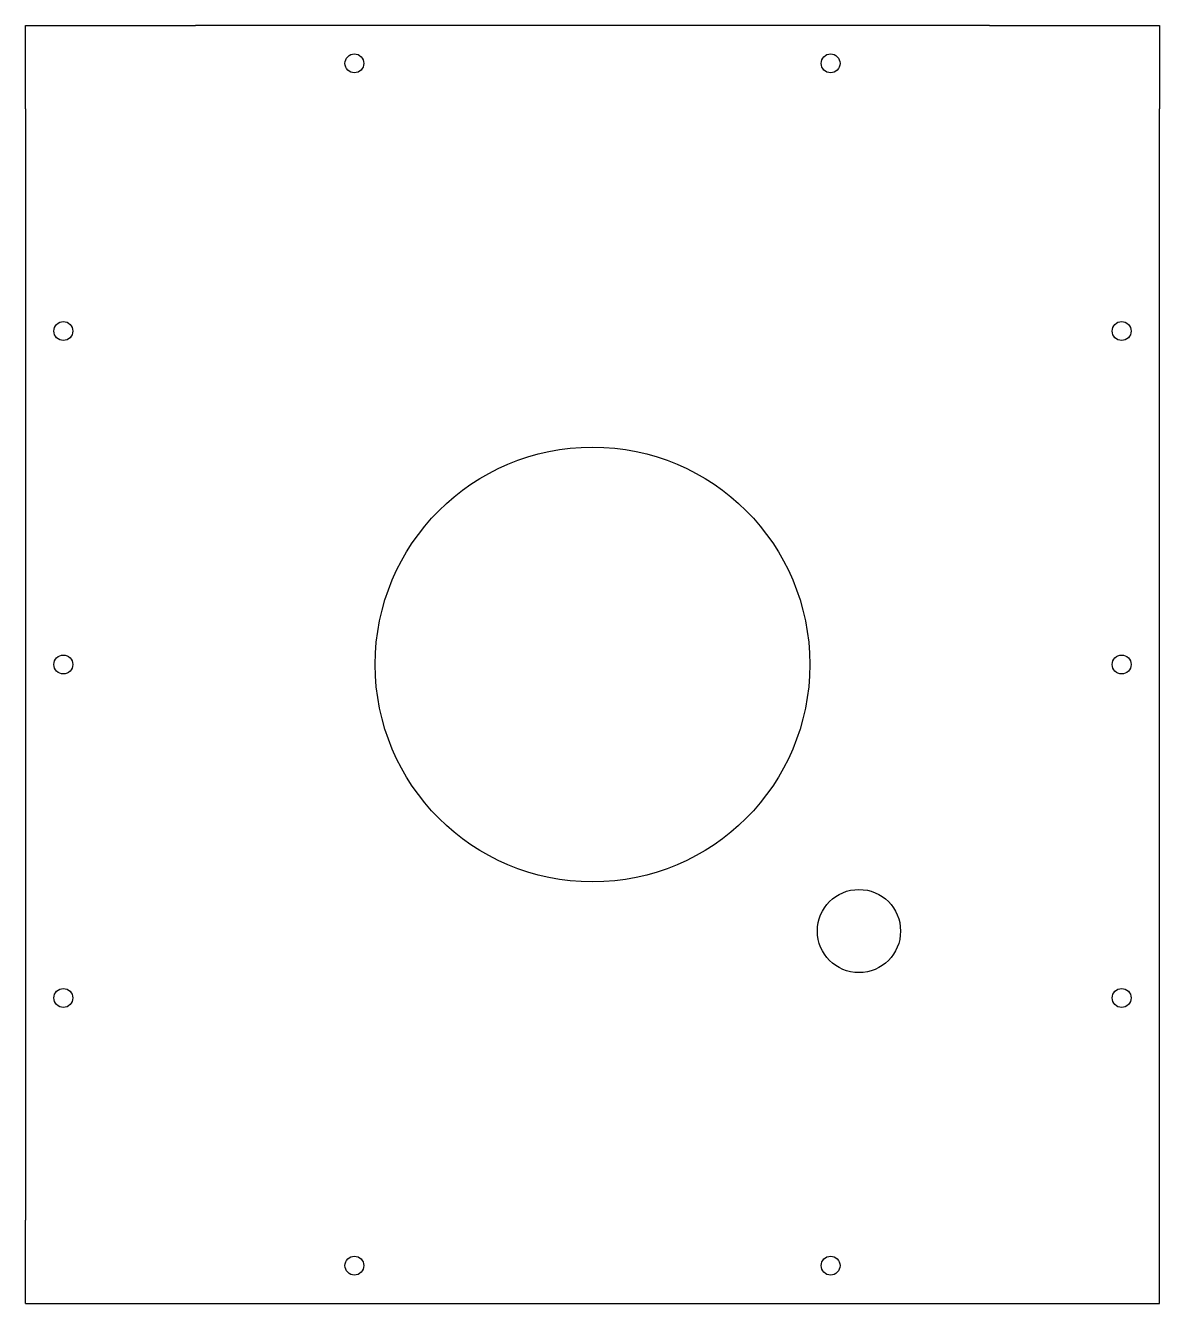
# Model space of a CAD drawing. Header units: millimetres. Extents: x 0 to 300, y 0 to 338.
import ezdxf

# ---------------------------------------------------------------- set-up
doc = ezdxf.new("R2010")
doc.units = ezdxf.units.MM
doc.layers.add('Sketch', color=7, linetype='CONTINUOUS')

msp = doc.modelspace()

# ---------------------------------------------------------------- linework, layer by layer
at = {"layer": 'Sketch'}
for p, q in [((0, 338), (45, 338)), ((0, 316), (0, 338)), ((255, 338), (45, 338)), ((255, 338), (300, 338)), ((300, 338), (300, 316)), ((0, 316), (0, 22)), ((300, 22), (300, 316)), ((0, 0), (0, 22)), ((300, 0), (300, 22)), ((0, 0), (45, 0)), ((45, 0), (255, 0)), ((255, 0), (300, 0))]:
    msp.add_line(p, q, dxfattribs=at)
for centre, radius in [((87, 328), 2.5), ((213, 328), 2.5), ((10, 257.2), 2.5), ((290, 257.2), 2.5), ((150, 169), 57.5), ((10, 169), 2.5), ((290, 169), 2.5), ((220.5, 98.5), 11), ((10, 80.8), 2.5), ((290, 80.8), 2.5), ((87, 10), 2.5), ((213, 10), 2.5)]:
    msp.add_circle(centre, radius, dxfattribs=at)

doc.saveas('drawing.dxf')
